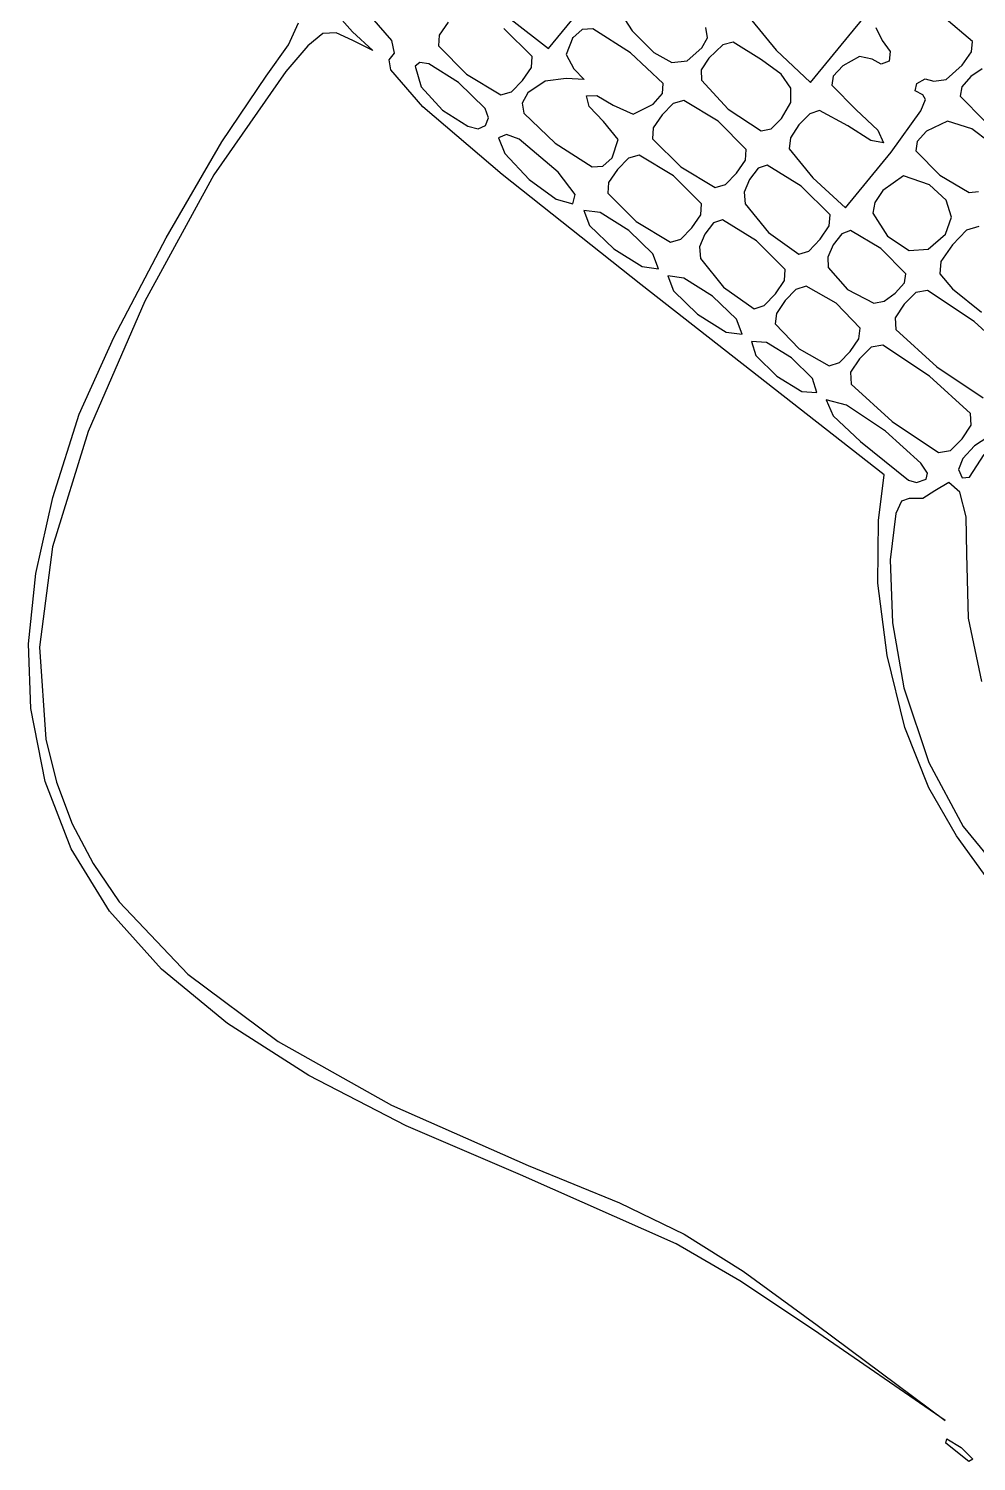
# Model space of a CAD drawing. Extents: x 924 to 1863, y 232 to 958.
# Drawn here: x 1705.61 to 1733.31, y 664.8 to 706.68 of the extents above; entities that cross this region are included whole.
import ezdxf

# ---------------------------------------------------------------- set-up
doc = ezdxf.new("R2010")
doc.units = 0

msp = doc.modelspace()

# ---------------------------------------------------------------- linework, layer by layer
at = {"layer": 'Layer 1'}
for p, q in [((1720.806, 706.10163), (1722.5462, 708.23034)), ((1729.7207, 706.64254), (1730.9769, 708.1798)), ((1722.7112, 707.447675), (1723.2451, 706.62057)), ((1714.541588, 707.192324), (1715.0766, 706.592)), ((1716.228438, 706.337035), (1715.639, 707.00722)), ((1719.7176, 706.95261), (1720.806, 706.10163)), ((1733.194887, 706.302601), (1732.3643, 707.0123)), ((1713.2046, 706.205997), (1713.4987, 706.85222)), ((1714.208638, 706.53767), (1713.768245, 706.182461)), ((1714.598161, 706.565002), (1714.208638, 706.53767)), ((1715.0896, 706.33487), (1714.598161, 706.565002)), ((1715.0766, 706.592), (1715.673163, 706.042692)), ((1717.8679, 706.87224), (1717.608487, 706.490582)), ((1720.323225, 705.865642), (1719.5, 706.68648)), ((1721.786433, 706.657335), (1721.5168, 706.41757)), ((1722.097062, 706.679372), (1721.786433, 706.657335)), ((1723.1952, 705.9775), (1722.097062, 706.679372)), ((1723.2451, 706.62057), (1723.885083, 705.98453)), ((1725.448884, 706.419071), (1725.39795, 706.716431)), ((1726.7478, 706.916863), (1727.4591, 706.05774)), ((1728.4644, 705.10533), (1729.7207, 706.64254)), ((1730.372337, 706.714866), (1730.5511, 706.33186)), ((1712.5565, 705.29078), (1713.2046, 706.205997)), ((1713.768245, 706.182461), (1713.1242, 705.42896)), ((1715.673163, 706.042692), (1715.0896, 706.33487)), ((1716.3075, 705.96181), (1716.228438, 706.337035)), ((1717.608487, 706.490582), (1717.589, 706.176956)), ((1717.589, 706.176956), (1718.4123, 705.3561)), ((1721.5131, 706.42108), (1721.323437, 705.928896)), ((1721.5168, 706.41757), (1721.5131, 706.42108)), ((1724.852486, 705.745739), (1725.2799, 706.11834)), ((1725.2799, 706.11834), (1725.448884, 706.419071)), ((1725.895737, 706.2058), (1725.4851, 705.82315)), ((1726.1965, 706.28467), (1725.895737, 706.2058)), ((1727.0265, 705.77433), (1726.1965, 706.2847)), ((1726.1965, 706.2847), (1726.1965, 706.28467)), ((1730.5511, 706.33186), (1730.788937, 706.017953)), ((1733.167648, 706.005415), (1733.194887, 706.302601)), ((1716.143926, 705.771664), (1716.3075, 705.96181)), ((1716.198889, 705.47448), (1716.143926, 705.771664)), ((1717.048087, 705.697051), (1716.9125, 705.58179)), ((1717.30585, 705.65552), (1717.048087, 705.697051)), ((1720.303728, 705.552038), (1720.323225, 705.865642)), ((1721.323437, 705.928896), (1721.5471, 705.50842)), ((1724.151075, 705.075045), (1723.1952, 705.9775)), ((1723.885083, 705.98453), (1724.404212, 705.697028)), ((1724.404212, 705.697028), (1724.852486, 705.745739)), ((1725.4851, 705.82315), (1725.268861, 705.480888)), ((1727.60198, 705.348751), (1727.0265, 705.77433)), ((1727.4591, 706.05774), (1728.4644, 705.10533)), ((1729.895412, 705.869916), (1729.4017, 705.59489)), ((1730.2638, 705.79317), (1729.895412, 705.869916)), ((1730.5239, 705.641069), (1730.2638, 705.79317)), ((1730.7606, 705.73187), (1730.5239, 705.641069)), ((1730.788937, 706.017953), (1730.7606, 705.73187)), ((1732.895, 705.61583), (1733.167648, 706.005415)), ((1713.1242, 705.42896), (1711.026527, 702.404884)), ((1711.260434, 703.37301), (1712.5565, 705.29078)), ((1717.134438, 704.399249), (1716.198889, 705.47448)), ((1716.9125, 705.58185), (1717.079162, 704.982258)), ((1716.9125, 705.58179), (1716.9125, 705.58185)), ((1718.1723, 705.10795), (1717.30585, 705.65552)), ((1718.4123, 705.3561), (1719.4121, 704.751532)), ((1720.0444, 705.1704), (1720.303728, 705.552038)), ((1721.5471, 705.50842), (1721.850137, 705.196295)), ((1725.268861, 705.480888), (1725.270562, 705.17214)), ((1727.883862, 704.941946), (1727.60198, 705.348751)), ((1729.126223, 705.293102), (1729.083687, 705.029424)), ((1729.4017, 705.59489), (1729.126223, 705.293102)), ((1732.421737, 705.197211), (1732.895, 705.61583)), ((1733.1495, 705.28177), (1732.87827, 704.977433)), ((1733.472062, 705.506868), (1733.1495, 705.28184)), ((1733.1495, 705.28184), (1733.1495, 705.28177)), ((1717.079162, 704.982258), (1717.702425, 704.301933)), ((1718.95325, 704.350496), (1718.1723, 705.10795)), ((1719.720647, 704.839146), (1720.0444, 705.1704)), ((1720.70535, 705.144606), (1720.2008, 704.80784)), ((1721.323, 705.22563), (1720.70535, 705.144606)), ((1721.850137, 705.196295), (1721.323, 705.22563)), ((1724.139159, 704.788963), (1724.151075, 705.075045)), ((1725.270562, 705.17214), (1726.0503, 704.33264)), ((1727.882864, 704.522333), (1727.883862, 704.941946)), ((1729.083687, 705.029424), (1729.7901, 704.30978)), ((1731.520212, 704.865139), (1731.5635, 705.07827)), ((1731.7398, 704.74815), (1731.520212, 704.865139)), ((1731.5635, 705.07827), (1731.80755, 705.213773)), ((1731.80755, 705.213773), (1732.066, 705.14727)), ((1732.066, 705.14727), (1732.421737, 705.197211)), ((1732.87827, 704.977433), (1732.838012, 704.71187)), ((1719.4121, 704.751532), (1719.720647, 704.839146)), ((1720.2008, 704.80784), (1720.030023, 704.505708)), ((1720.030023, 704.505708), (1720.079812, 704.207993)), ((1721.9155, 704.72286), (1722.218437, 704.731228)), ((1721.987687, 704.410635), (1721.9155, 704.72286)), ((1722.218437, 704.731228), (1722.6908, 704.44375)), ((1722.6908, 704.44375), (1723.281475, 704.184098)), ((1723.281475, 704.184098), (1723.8621, 704.47475)), ((1723.8621, 704.47475), (1724.139159, 704.788963)), ((1724.449042, 704.491888), (1724.1253, 704.16058)), ((1724.757587, 704.579475), (1724.449042, 704.491888)), ((1725.7576, 703.97483), (1724.757587, 704.579475)), ((1727.6097, 704.05833), (1727.882864, 704.522333)), ((1731.684775, 704.280153), (1731.819556, 704.616508)), ((1731.819556, 704.616508), (1731.7398, 704.74815)), ((1732.838012, 704.71187), (1733.5442, 703.9917)), ((1719.454167, 702.416613), (1717.134438, 704.399249)), ((1717.702425, 704.301933), (1718.443175, 703.827823)), ((1719.047212, 704.076571), (1718.95325, 704.350496)), ((1718.9623, 703.84688), (1719.047212, 704.076571)), ((1720.079812, 704.207993), (1721.0008, 703.3315)), ((1722.4153, 703.97037), (1721.987687, 704.410635)), ((1724.1253, 704.16058), (1723.866044, 703.778932)), ((1724.1253, 704.16058), (1724.1253, 704.16058)), ((1726.0503, 704.33264), (1727.013675, 703.691601)), ((1727.3085, 703.757626), (1727.6097, 704.05833)), ((1728.43617, 704.19056), (1728.1226, 703.86887)), ((1728.726012, 704.294005), (1728.43617, 704.19056)), ((1729.5485, 703.84017), (1728.726012, 704.294005)), ((1729.7901, 704.30978), (1730.427425, 703.714165)), ((1730.8151, 703.07159), (1731.684775, 704.280153)), ((1718.443175, 703.827823), (1718.751635, 703.757771)), ((1718.751635, 703.757771), (1718.9623, 703.84688)), ((1722.84385, 703.43898), (1722.4153, 703.97037)), ((1723.866044, 703.778932), (1723.8466, 703.465304)), ((1726.580662, 703.154019), (1725.7576, 703.97483)), ((1727.013675, 703.691601), (1727.3085, 703.757626)), ((1728.1226, 703.86887), (1727.871475, 703.491385)), ((1730.219325, 703.410113), (1729.5485, 703.84017)), ((1730.427425, 703.714165), (1730.596, 703.34835)), ((1731.8455, 703.68538), (1731.574328, 703.381047)), ((1732.464862, 703.977478), (1731.8455, 703.6855)), ((1731.8455, 703.6855), (1731.8455, 703.68538)), ((1733.1767, 703.755), (1732.464862, 703.977478)), ((1733.692791, 703.369325), (1733.1767, 703.755)), ((1709.631275, 700.568862), (1711.260434, 703.37301)), ((1719.579387, 703.591109), (1719.3442, 703.49571)), ((1719.3442, 703.49571), (1719.524387, 703.037028)), ((1719.3442, 703.49571), (1719.3442, 703.49571)), ((1719.94515, 703.456853), (1719.579387, 703.591109)), ((1721.0861, 702.48936), (1719.94515, 703.456853)), ((1721.0008, 703.3315), (1722.082825, 702.6431)), ((1722.6604, 702.90627), (1722.84385, 703.43898)), ((1723.8466, 703.465304), (1724.6698, 702.64441)), ((1727.871475, 703.491385), (1727.84055, 703.165998)), ((1730.596, 703.34835), (1730.219325, 703.410113)), ((1731.574328, 703.381047), (1731.5341, 703.115478)), ((1719.524387, 703.037028), (1720.237, 702.26906)), ((1722.391441, 702.666811), (1722.6604, 702.90627)), ((1723.143695, 702.895406), (1722.8199, 702.56416)), ((1723.452237, 702.982995), (1723.143695, 702.895406)), ((1724.452, 702.37844), (1723.452237, 702.982995)), ((1726.3019, 702.45875), (1726.561202, 702.840401)), ((1726.561202, 702.840401), (1726.580662, 703.154019)), ((1727.84055, 703.165998), (1728.5314, 702.32334)), ((1729.4842, 701.443), (1730.8151, 703.07159)), ((1731.5341, 703.115478), (1732.2403, 702.39526)), ((1711.026527, 702.404884), (1709.012338, 698.714349)), ((1723.4981, 699.20707), (1719.454167, 702.416613)), ((1721.580897, 701.838351), (1721.0861, 702.48936)), ((1722.082825, 702.6431), (1722.391441, 702.666811)), ((1722.8199, 702.56416), (1722.5606, 702.182512)), ((1722.8199, 702.56416), (1722.8199, 702.56416)), ((1725.275325, 701.557525), (1724.452, 702.37844)), ((1724.6698, 702.64441), (1725.669675, 702.039885)), ((1725.978175, 702.127487), (1726.3019, 702.45875)), ((1726.926075, 702.60418), (1726.6775, 702.27402)), ((1727.1955, 702.689634), (1726.926075, 702.60418)), ((1728.1872, 702.07501), (1727.1955, 702.689634)), ((1731.1729, 702.383318), (1730.5736, 701.95408)), ((1731.936, 702.11744), (1731.1729, 702.383318)), ((1732.2403, 702.39526), (1733.093337, 701.893331)), ((1720.237, 702.26906), (1721.025041, 701.694134)), ((1722.5606, 702.182512), (1722.54115, 701.868884)), ((1725.669675, 702.039885), (1725.978175, 702.127487)), ((1726.6775, 702.27402), (1726.520261, 701.905592)), ((1726.6775, 702.27402), (1726.6775, 702.27402)), ((1729.029712, 701.238648), (1728.1872, 702.07501)), ((1728.5314, 702.32334), (1729.4842, 701.443)), ((1730.5728, 701.95412), (1730.336033, 701.597424)), ((1730.5736, 701.95408), (1730.5728, 701.95412)), ((1732.426408, 701.669068), (1731.936, 702.11744)), ((1733.093337, 701.893331), (1733.371417, 701.92144)), ((1721.025041, 701.694134), (1721.516775, 701.56192)), ((1721.516775, 701.56192), (1721.580897, 701.838351)), ((1722.54115, 701.868884), (1723.3643, 701.04799)), ((1725.255897, 701.243897), (1725.275325, 701.557525)), ((1726.520261, 701.905592), (1726.546387, 701.564368)), ((1726.546387, 701.564368), (1727.2279, 700.72696)), ((1730.336033, 701.597424), (1730.276612, 701.287846)), ((1732.582287, 701.168763), (1732.426408, 701.669068)), ((1721.8411, 701.36694), (1722.00615, 700.930051)), ((1722.314475, 701.304909), (1721.8411, 701.36694)), ((1721.8411, 701.36694), (1721.8411, 701.36694)), ((1723.1471, 700.7821), (1722.314475, 701.304909)), ((1724.9966, 700.86225), (1725.255897, 701.243897)), ((1725.890075, 701.093248), (1725.620662, 701.007773)), ((1726.8819, 700.4785), (1725.890075, 701.093248)), ((1729.006748, 700.920321), (1729.029712, 701.238648)), ((1730.276612, 701.287846), (1730.7098, 700.6184)), ((1732.404773, 700.672631), (1732.582287, 701.168763)), ((1722.00615, 700.930051), (1722.7118, 700.24996)), ((1723.852787, 700.101938), (1723.1471, 700.7821)), ((1723.3643, 701.04799), (1724.364162, 700.44338)), ((1724.672745, 700.530974), (1724.9966, 700.86225)), ((1725.3721, 700.67754), (1725.21483, 700.309131)), ((1725.620662, 701.007773), (1725.3721, 700.67754)), ((1725.3721, 700.67754), (1725.3721, 700.67754)), ((1727.2279, 700.72696), (1728.118887, 700.090641)), ((1728.7377, 700.52788), (1729.006748, 700.920321)), ((1729.370769, 700.6858), (1729.1262, 700.35932)), ((1729.628725, 700.781009), (1729.370769, 700.6858)), ((1730.519, 700.25181), (1729.628725, 700.781009)), ((1731.895, 700.23678), (1732.404773, 700.672631)), ((1733.013433, 700.796832), (1732.6134, 700.35866)), ((1733.374662, 700.903453), (1733.013433, 700.796832)), ((1708.099053, 697.656021), (1709.631275, 700.568862)), ((1722.7118, 700.24996), (1723.544462, 699.72708)), ((1724.364162, 700.44338), (1724.672745, 700.530974)), ((1725.21483, 700.309131), (1725.240887, 699.967941)), ((1727.724275, 699.642159), (1726.8819, 700.4785)), ((1728.409248, 700.182082), (1728.7377, 700.52788)), ((1729.1262, 700.35933), (1728.968022, 700.005428)), ((1729.1262, 700.35932), (1729.1262, 700.35933)), ((1731.242675, 699.519056), (1730.519, 700.25181)), ((1730.7098, 700.6184), (1731.34545, 700.192994)), ((1732.6134, 700.35866), (1732.264333, 699.880628)), ((1732.6134, 700.35866), (1732.6134, 700.35866)), ((1724.0178, 699.66503), (1723.852787, 700.101938)), ((1725.240887, 699.967941), (1725.9223, 699.13058)), ((1728.118887, 700.090641), (1728.409248, 700.182082)), ((1728.968022, 700.005428), (1728.9752, 699.698523)), ((1731.34545, 700.192994), (1731.895, 700.23678)), ((1732.264333, 699.880628), (1732.237662, 699.512354)), ((1723.544462, 699.72708), (1724.0178, 699.66503)), ((1724.2898, 699.45233), (1724.45475, 699.015399)), ((1724.763212, 699.390244), (1724.2898, 699.45233)), ((1724.2898, 699.45233), (1724.2898, 699.45233)), ((1727.701266, 699.323858), (1727.724275, 699.642159)), ((1728.9752, 699.698523), (1729.54, 699.05444)), ((1731.20435, 699.252145), (1731.242675, 699.519056)), ((1732.237662, 699.512354), (1732.609786, 699.07516)), ((1730.6148, 693.63599), (1723.4981, 699.20707)), ((1724.45475, 699.015399), (1725.1606, 698.33522)), ((1725.5958, 698.86741), (1724.763212, 699.390244)), ((1725.9223, 699.13058), (1726.813375, 698.49421)), ((1727.4322, 698.93145), (1727.701266, 699.323858)), ((1728.034909, 699.060074), (1727.7174, 698.73481)), ((1728.331325, 699.158397), (1728.034909, 699.060074)), ((1729.2136, 698.65551), (1728.331325, 699.158397)), ((1729.54, 699.05444), (1730.306775, 698.657384)), ((1730.9327, 698.94693), (1731.20435, 699.252145)), ((1731.881887, 699.02757), (1731.536214, 698.97133)), ((1733.2399, 698.12443), (1731.881887, 699.02757)), ((1732.609786, 699.07516), (1733.4571, 698.39037)), ((1709.012338, 698.714349), (1707.350855, 694.908395)), ((1726.30145, 698.187275), (1725.5958, 698.86741)), ((1726.813375, 698.49421), (1727.103719, 698.585658)), ((1727.103719, 698.585658), (1727.4322, 698.93145)), ((1727.7174, 698.7348), (1727.462837, 698.360383)), ((1727.7174, 698.73481), (1727.7174, 698.7348)), ((1729.909412, 697.924532), (1729.2136, 698.65551)), ((1730.306775, 698.657384), (1730.614516, 698.718086)), ((1730.614516, 698.718086), (1730.9327, 698.94693)), ((1731.1994, 698.62937), (1730.932387, 698.232863)), ((1731.536214, 698.97133), (1731.1994, 698.62937)), ((1731.1994, 698.62937), (1731.1994, 698.62937)), ((1725.1606, 698.33522), (1725.993175, 697.812434)), ((1726.4665, 697.75035), (1726.30145, 698.187275)), ((1727.462837, 698.360383), (1727.429975, 698.05602)), ((1730.932387, 698.232863), (1730.952325, 697.890763)), ((1725.993175, 697.812434), (1726.4665, 697.75035)), ((1727.429975, 698.05602), (1728.1258, 697.32504)), ((1729.876548, 697.620158), (1729.909412, 697.924532)), ((1730.952325, 697.890763), (1732.152, 696.79412)), ((1734.439487, 697.027848), (1733.2399, 698.12443)), ((1707.0938, 695.41217), (1708.099053, 697.656021)), ((1726.7388, 697.53758), (1726.863687, 697.131965)), ((1727.172075, 697.506855), (1726.7388, 697.53758)), ((1726.7388, 697.53758), (1726.7388, 697.53758)), ((1727.9085, 697.05913), (1727.172075, 697.506855)), ((1728.1258, 697.32504), (1729.008062, 696.822138)), ((1729.6219, 697.24574), (1729.876548, 697.620158)), ((1730.230855, 697.374917), (1729.8942, 697.03291)), ((1730.576537, 697.431154), (1730.230855, 697.374917)), ((1731.9344, 696.52808), (1730.576537, 697.431154)), ((1726.863687, 697.131965), (1727.4733, 696.527)), ((1728.518125, 696.454169), (1727.9085, 697.05913)), ((1729.008062, 696.822138), (1729.304448, 696.920465)), ((1729.304448, 696.920465), (1729.6219, 697.24574)), ((1729.8942, 697.03291), (1729.627089, 696.636386)), ((1729.8942, 697.03291), (1729.8942, 697.03291)), ((1727.4733, 696.527), (1728.209812, 696.07932)), ((1729.627089, 696.636386), (1729.647012, 696.294288)), ((1733.1341, 695.431451), (1731.9344, 696.52808)), ((1732.152, 696.79412), (1733.51, 695.89098)), ((1728.209812, 696.07932), (1728.6431, 696.04855)), ((1728.6431, 696.04855), (1728.518125, 696.454169)), ((1729.647012, 696.294288), (1730.8468, 695.19766)), ((1728.9154, 695.83597), (1728.9153, 695.83578)), ((1728.9153, 695.83578), (1729.1203, 695.367618)), ((1729.515375, 695.674974), (1728.9154, 695.83597)), ((1730.6522, 694.91424), (1729.515375, 695.674974)), ((1706.316948, 692.981344), (1707.0938, 695.41217)), ((1729.1203, 695.367618), (1729.9223, 694.61234)), ((1733.154012, 695.089353), (1733.1341, 695.431451)), ((1707.350855, 694.908395), (1706.3113, 691.53806)), ((1731.685637, 693.983195), (1730.6522, 694.91424)), ((1730.8468, 695.19766), (1732.204575, 694.294578)), ((1732.8869, 694.69282), (1733.154012, 695.089353)), ((1729.9223, 694.61234), (1731.3278, 693.48097)), ((1732.550191, 694.350836), (1732.8869, 694.69282)), ((1733.2488, 694.48526), (1732.906862, 694.114048)), ((1733.64575, 694.740264), (1733.2488, 694.48526)), ((1731.878183, 693.685394), (1731.685637, 693.983195)), ((1732.204575, 694.294578), (1732.550191, 694.350836)), ((1732.906862, 694.114048), (1732.7825, 693.79583)), ((1733.102487, 693.568309), (1733.5372, 694.2314)), ((1730.4492, 692.30155), (1730.6148, 693.63599)), ((1731.84, 693.51667), (1731.878183, 693.685394)), ((1732.7825, 693.79583), (1732.7829, 693.79534)), ((1732.7829, 693.79534), (1732.895767, 693.551724)), ((1732.895767, 693.551724), (1733.102487, 693.568309)), ((1731.3278, 693.48097), (1731.552662, 693.419508)), ((1731.552662, 693.419508), (1731.84, 693.51667)), ((1732.0897, 693.17205), (1731.7425, 692.950993)), ((1732.497864, 693.415462), (1732.0895, 693.17232)), ((1732.0895, 693.17232), (1732.0897, 693.17205)), ((1732.818862, 693.131818), (1732.497864, 693.415462)), ((1733.009005, 692.407334), (1732.818862, 693.131818)), ((1705.824638, 690.750872), (1706.316948, 692.981344)), ((1731.119978, 692.871049), (1730.949714, 692.513086)), ((1731.3461, 692.94442), (1731.119978, 692.871049)), ((1731.7425, 692.950993), (1731.3461, 692.94442)), ((1730.423539, 690.476254), (1730.4492, 692.30155)), ((1730.949714, 692.513086), (1730.782912, 691.159194)), ((1733.0248, 691.32796), (1733.009005, 692.407334)), ((1706.3113, 691.53806), (1705.929296, 688.604584)), ((1730.782912, 691.159194), (1730.858005, 689.314364)), ((1733.074269, 689.446482), (1733.0248, 691.32796)), ((1705.613708, 688.701388), (1705.824638, 690.750872)), ((1730.698713, 688.357066), (1730.423539, 690.476254)), ((1733.466192, 687.602921), (1733.074269, 689.446482)), ((1730.858005, 689.314364), (1731.1873, 687.41022)), ((1705.681, 686.81352), (1705.613708, 688.701388)), ((1705.929296, 688.604584), (1706.113969, 685.913877)), ((1731.21593, 686.256825), (1730.698713, 688.357066)), ((1731.1873, 687.41022), (1731.913284, 685.234297)), ((1706.096434, 684.673699), (1705.681, 686.81352)), ((1731.9164, 684.48837), (1731.21593, 686.256825)), ((1706.113969, 685.913877), (1706.424872, 684.651675)), ((1731.913284, 685.234297), (1732.924025, 683.361468)), ((1706.853566, 682.706223), (1706.096434, 684.673699)), ((1706.424872, 684.651675), (1706.88472, 683.440699)), ((1732.727692, 683.086424), (1731.9164, 684.48837)), ((1706.88472, 683.440699), (1707.495937, 682.277797)), ((1733.646053, 681.821115), (1732.727692, 683.086424)), ((1732.924025, 683.361468), (1734.294803, 681.679374)), ((1707.977564, 680.887092), (1706.853566, 682.706223)), ((1707.495937, 682.277797), (1708.26095, 681.159811)), ((1708.26095, 681.159811), (1710.262062, 679.045973)), ((1709.4936, 679.192302), (1707.977564, 680.887092)), ((1711.426842, 677.597853), (1709.4936, 679.192302)), ((1710.262062, 679.045973), (1712.907456, 677.073945)), ((1713.802459, 676.07974), (1711.426842, 677.597853)), ((1712.907456, 677.073945), (1716.216535, 675.218487)), ((1716.645622, 674.613963), (1713.802459, 676.07974)), ((1716.216535, 675.218487), (1720.2087, 673.45436)), ((1719.9815, 673.17652), (1716.645622, 674.613963)), ((1720.2087, 673.45436), (1722.877325, 672.357928)), ((1724.533988, 671.157296), (1719.9815, 673.17652)), ((1722.877325, 672.357928), (1724.7703, 671.438267)), ((1724.7703, 671.438267), (1726.494975, 670.359918)), ((1726.392383, 670.077009), (1724.533988, 671.157296)), ((1726.494975, 670.359918), (1728.6587, 668.78742)), ((1728.544, 668.64713), (1726.392383, 670.077009)), ((1732.397, 665.99504), (1728.544, 668.64713)), ((1728.6587, 668.78742), (1732.397, 665.99504)), ((1732.4098, 665.33385), (1732.44675, 665.460225)), ((1733.09, 664.802), (1732.4098, 665.33385)), ((1732.44675, 665.460225), (1732.8596, 665.20218)), ((1732.8596, 665.20218), (1733.20805, 664.865291)), ((1733.20805, 664.865291), (1733.09, 664.80198)), ((1733.09, 664.80198), (1733.09, 664.802))]:
    msp.add_line(p, q, dxfattribs=at)

doc.saveas('drawing.dxf')
